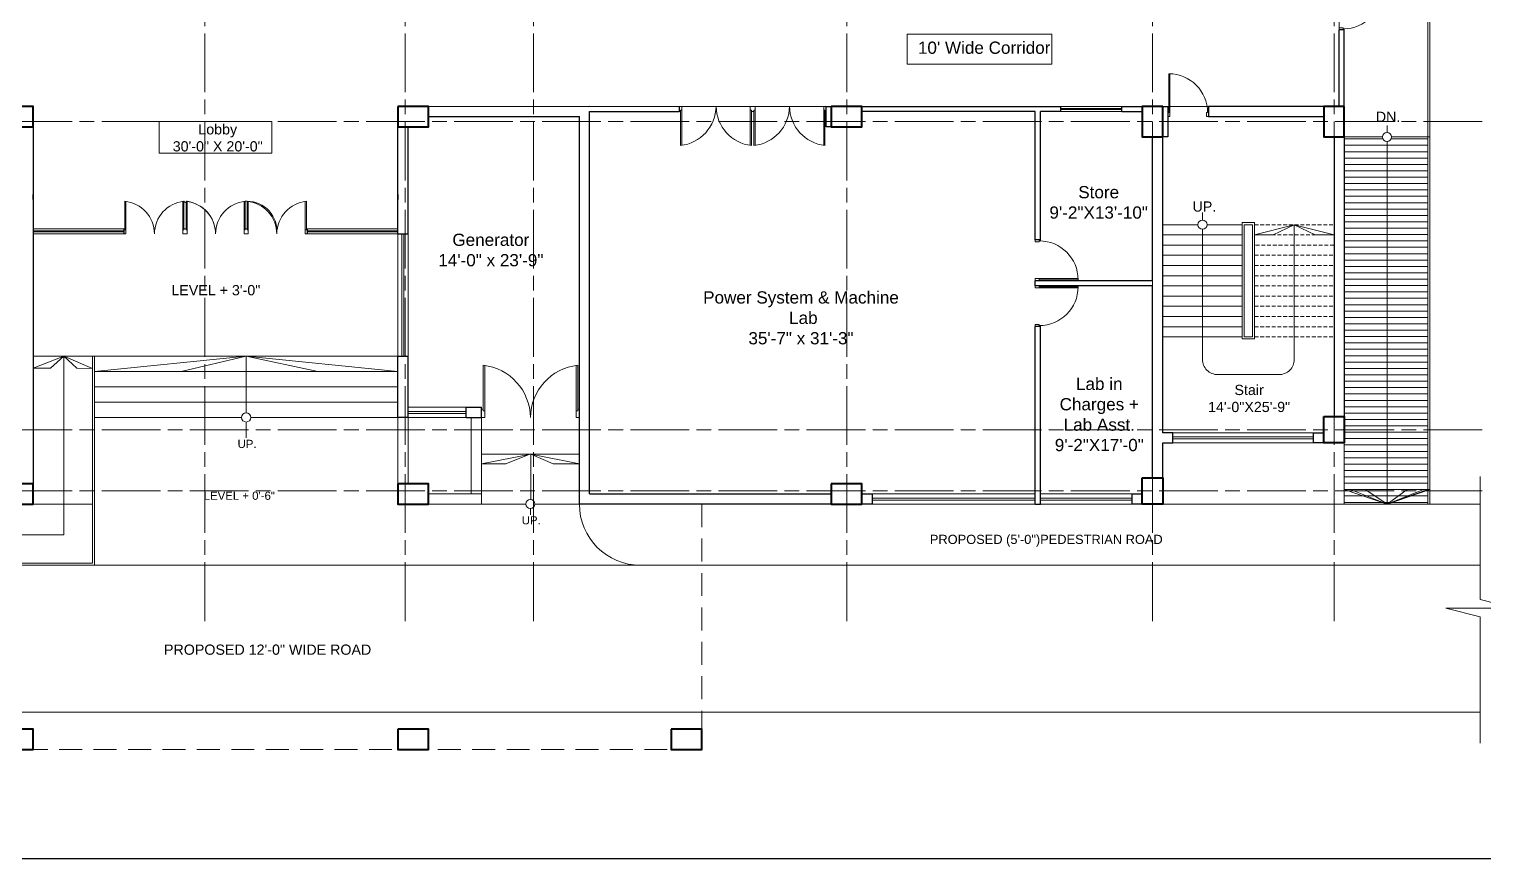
# Model space of a CAD drawing. Header units: inches. Extents: x -12 to 20935469, y -1604 to 24729220.
# Drawn here: x 20841121 to 20842548, y 24723288 to 24724101 of the extents above; entities that cross this region are included whole.
import ezdxf

# ---------------------------------------------------------------- set-up
doc = ezdxf.new("R2010")
doc.units = ezdxf.units.IN
doc.header["$LTSCALE"] = 0.03
doc.header["$MEASUREMENT"] = 0
doc.linetypes.add('ACAD_ISO08W100', pattern=[36, 24, -3, 6, -3])
doc.linetypes.add('DASHED2', pattern=[0.375, 0.25, -0.125])
for name, color, linetype, lineweight in [('AV_Text', 7, 'Continuous', 9), ('column', 1, 'Continuous', 40), ('Door', 7, 'Continuous', 18), ('Dot', 253, 'Continuous', 0), ('Grid Line', 252, 'Continuous', 18), ('Hatch', 253, 'Continuous', 15), ('Main Wall', 7, 'Continuous', 30), ('RAIL', 23, 'Continuous', 13), ('STAIR', 46, 'Continuous', 15), ('WALL', 7, 'Continuous', 30), ('wind.', 150, 'Continuous', 20)]:
    doc.layers.add(name, color=color, linetype=linetype, lineweight=lineweight)
doc.layers.add('FUR', color=251, linetype='Continuous')
doc.layers.add('TEXT', color=7, linetype='Continuous')
doc.styles.add('2', font='swisscl.ttf')
doc.styles.get("Standard").update_dxf_attribs({"font": 'timesbd.ttf'})

# ---------------------------------------------------------------- blocks, each defined once
blk = doc.blocks.new('A$C36295410')
at = {"layer": 'Door'}
for p, q in [((1, 4), (1, 32)), ((2, 0), (2, 31.98)), ((58, 0), (58, 31.98)), ((59, 4), (59, 32)), ((1, 5), (0, 5)), ((2, 4), (1, 4)), ((58, 4), (59, 4)), ((59, 5), (60, 5)), ((2, 0), (0, 0)), ((58, 0), (60, 0))]:
    blk.add_line(p, q, dxfattribs=at)
for centre, start, end in [((-2.53, -0.34), 0.59063, 83.77826), ((62.53, -0.34), 96.22174, 179.40937)]:
    blk.add_arc(centre, 32.53, start, end, dxfattribs=at)
blk = doc.blocks.new('$D40')
at = {"layer": 'Door'}
for p, q in [((1, 4), (1, 42)), ((2, 0), (2, 42)), ((1, 5), (0, 5)), ((2, 0), (0, 0)), ((2, 4), (1, 4)), ((39, 4), (38, 4)), ((38, 4), (38, 0)), ((40, 0), (38, 0)), ((40, 5), (39, 5)), ((39, 5), (39, 4))]:
    blk.add_line(p, q, dxfattribs=at)
blk.add_arc((1, 4), 38, 0, 90, dxfattribs=at)
blk = doc.blocks.new('fff')
at = {"layer": 'Grid Line', "color": 252, "linetype": 'ACAD_ISO08W100', "lineweight": 9, "ltscale": 80, "true_color": 0x939598}
for p, q in [((20831844.3, 24723521.1), (20831844.3, 24724698.8)), ((20832040.8, 24723521.1), (20832040.8, 24724698.8)), ((20832166.8, 24723521.1), (20832166.8, 24724698.8)), ((20832473.8, 24723521.1), (20832473.8, 24724698.8)), ((20832773.8, 24723521.1), (20832773.8, 24724698.8)), ((20832951.8, 24723521.1), (20832951.8, 24724698.8)), ((20833096.9, 24724010.7), (20830726.1, 24724010.7)), ((20833096.9, 24723708.7), (20830726.1, 24723708.7)), ((20833096.9, 24723648.8), (20830726.1, 24723648.8))]:
    blk.add_line(p, q, dxfattribs=at)

msp = doc.modelspace()

# ---------------------------------------------------------------- hatches: boundary and pattern name
at = {"layer": 'STAIR', "lineweight": 5}
h = msp.add_hatch(dxfattribs=at)
h.set_pattern_fill('ANSI31', color=253, scale=50, angle=135)
h.set_pattern_definition([(180, (9448.861, -4e-09), (-4e-16, -6.25), [])])
edge = h.paths.add_edge_path()
edge.add_arc((20842452.6, 24723995.7), 4.45, 180, 360)
edge.add_line((20842457.1, 24723995.7), (20842492.6, 24723995.7))
edge.add_line((20842492.6, 24723995.7), (20842492.6, 24723635.7))
edge.add_line((20842492.6, 24723635.7), (20842410.6, 24723635.7))
edge.add_line((20842410.6, 24723635.7), (20842410.6, 24723995.7))
edge.add_line((20842410.6, 24723995.7), (20842448.2, 24723995.7))

# ---------------------------------------------------------------- linework, layer by layer
for p, q in [((20841125.1, 24723934.3), (20841125.1, 24723939.3)), ((20841482.6, 24723939.3), (20841482.6, 24723934.3)), ((20841213.9, 24723905.7), (20841213.9, 24723900.7)), ((20841393.9, 24723900.7), (20841393.9, 24723905.7))]:
    msp.add_line(p, q)
at = {"color": 252, "lineweight": 5}
for p, q in [((20841564.6, 24723635.8), (20841512.6, 24723635.7)), ((20841608.2, 24723635.8), (20841564.6, 24723635.8)), ((20841660.6, 24723635.8), (20841617.1, 24723635.8))]:
    msp.add_line(p, q, dxfattribs=at)
at = {"layer": 'column', "lineweight": 40, "ltscale": 20}
for points in [[(20841095.1, 24724025.7), (20841095.1, 24724005.7), (20841125.1, 24724005.7), (20841125.1, 24724025.7)], [(20841482.6, 24724025.7), (20841482.6, 24724005.7), (20841512.6, 24724005.7), (20841512.6, 24724025.7)], [(20841907.6, 24724025.7), (20841907.6, 24724005.7), (20841937.6, 24724005.7), (20841937.6, 24724025.7)], [(20842232.6, 24724025.7), (20842212.6, 24724025.7), (20842212.6, 24723995.7), (20842232.6, 24723995.7)], [(20842410.6, 24724025.7), (20842390.6, 24724025.7), (20842390.6, 24723995.7), (20842410.6, 24723995.7)], [(20842390.6, 24723721.7), (20842410.6, 24723721.7), (20842410.6, 24723695.7), (20842390.6, 24723695.7)], [(20841095.1, 24723655.7), (20841095.1, 24723635.7), (20841125.1, 24723635.7), (20841125.1, 24723655.7)], [(20841482.6, 24723655.7), (20841482.6, 24723635.7), (20841512.6, 24723635.7), (20841512.6, 24723655.7)], [(20841907.6, 24723655.7), (20841907.6, 24723635.7), (20841937.6, 24723635.7), (20841937.6, 24723655.7)], [(20842212.6, 24723661.7), (20842232.6, 24723661.7), (20842232.6, 24723635.7), (20842212.6, 24723635.7)], [(20841095.1, 24723415.3), (20841095.1, 24723395.3), (20841125.1, 24723395.3), (20841125.1, 24723415.3)], [(20841482.6, 24723415.3), (20841482.6, 24723395.3), (20841512.6, 24723395.3), (20841512.6, 24723415.3)], [(20841750.6, 24723415.3), (20841750.6, 24723395.3), (20841780.6, 24723395.3), (20841780.6, 24723415.3)]]:
    msp.add_lwpolyline(points, close=True, dxfattribs=at)
at = {"layer": 'Defpoints'}
msp.add_lwpolyline([(20840140.6, 24724746.5), (20842579.5, 24724746.5), (20842579.5, 24723288), (20840140.6, 24723288)], close=True, dxfattribs=at)
at = {"layer": 'Door'}
for p, q in [((20841761, 24724025.7), (20841758.6, 24724025.7)), ((20841761, 24724025.7), (20841761, 24723987.4)), ((20841828.2, 24724025.7), (20841828.2, 24723987.4)), ((20841833, 24724025.7), (20841828.2, 24724025.7)), ((20841833, 24724025.7), (20841833, 24723987.4)), ((20841900.2, 24724025.7), (20841900.2, 24723987.4)), ((20841900.2, 24724025.7), (20841902.6, 24724025.7)), ((20841759.8, 24724020.7), (20841758.6, 24724020.7)), ((20841759.8, 24724021.9), (20841759.8, 24723987.3)), ((20841761, 24724021.9), (20841759.8, 24724021.9)), ((20841828.2, 24724021.9), (20841829.4, 24724021.9)), ((20841829.4, 24724021.9), (20841829.4, 24723987.3)), ((20841831.8, 24724020.7), (20841829.4, 24724020.7)), ((20841831.8, 24724021.9), (20841831.8, 24723987.3)), ((20841833, 24724021.9), (20841831.8, 24724021.9)), ((20841900.2, 24724021.9), (20841901.4, 24724021.9)), ((20841901.4, 24724021.9), (20841901.4, 24723987.3)), ((20841901.4, 24724020.7), (20841902.6, 24724020.7))]:
    msp.add_line(p, q, dxfattribs=at)
for centre, start, end in [((20841755.6, 24724026.1), 276.223, 359.4106), ((20841833.7, 24724026.1), 180.5919, 263.7795), ((20841827.6, 24724026.1), 276.223, 359.4106), ((20841905.7, 24724026.1), 180.5919, 263.7795)]:
    msp.add_arc(centre, 39, start, end, dxfattribs=at)
at = {"layer": 'Dot', "color": 0, "linetype": 'DASHED2', "lineweight": 20, "ltscale": 3000}
msp.add_lwpolyline([(20841780.6, 24723635.7), (20841780.6, 24723395.3), (20841095.1, 24723395.3), (20841095.1, 24723635.8)], dxfattribs=at)
at = {"layer": 'Hatch'}
for p, q in [((20842410.6, 24723995.7), (20842448.2, 24723995.7)), ((20842457.1, 24723995.7), (20842494.6, 24723995.7)), ((20841185.1, 24723780.7), (20841125.1, 24723780.7)), ((20841185.1, 24723780.7), (20841125.1, 24723780.7)), ((20841482.6, 24723655.7), (20841482.6, 24723720.7)), ((20841492.6, 24723655.7), (20841492.6, 24723720.7)), ((20841554.6, 24723720.7), (20841554.6, 24723645.8)), ((20841564.6, 24723720.7), (20841564.6, 24723635.8)), ((20841564.6, 24723684.7), (20841660.6, 24723684.7)), ((20842543.7, 24723662.9), (20842543.7, 24723542.2)), ((20841564.6, 24723645.8), (20841512.6, 24723645.8)), ((20841125.1, 24723635.7), (20841183.1, 24723635.7)), ((20841608.2, 24723635.8), (20841512.6, 24723635.8)), ((20841660.6, 24723635.8), (20841617.1, 24723635.8)), ((20842232.6, 24723635.7), (20842543.7, 24723635.8)), ((20842543.7, 24723542.2), (20842577.1, 24723533.8)), ((20842543.7, 24723533.8), (20842510.3, 24723533.8)), ((20842543.7, 24723525.3), (20842510.3, 24723533.8)), ((20842577.1, 24723533.8), (20842543.7, 24723533.8)), ((20842543.7, 24723525.3), (20842543.7, 24723401.4)), ((20840213.7, 24723431.8), (20842543.7, 24723431.8))]:
    msp.add_line(p, q, dxfattribs=at)
at = {"layer": 'Hatch', "lineweight": 5}
msp.add_line((20841185.1, 24723575.8), (20841720.6, 24723575.8), dxfattribs=at)
at = {"layer": 'Hatch', "lineweight": 0}
msp.add_line((20841720.6, 24723575.8), (20842543.7, 24723575.8), dxfattribs=at)
at = {"layer": 'Hatch', "lineweight": 5}
msp.add_lwpolyline([(20840392.2, 24724025.8), (20841125.1, 24724025.8), (20841125.1, 24723905.7), (20841214.4, 24723905.7), (20841214.9, 24723905.7), (20841214.9, 24723932.7, -0.379803), (20841243.9, 24723900.7, -0.379803), (20841272.9, 24723932.7, 0.786317), (20841275.9, 24723932.6, -0.370965), (20841303.9, 24723900.7, -0.379803), (20841332.9, 24723932.7), (20841334.9, 24723932.7, -0.443301), (20841363.9, 24723900.7, -0.379803), (20841392.9, 24723932.7), (20841392.9, 24723905.7), (20841482.6, 24723905.7), (20841482.6, 24724025.7), (20842405.6, 24724025.7), (20842405.6, 24724145.7)], format="xyb", dxfattribs=at)
at = {"layer": 'Hatch', "lineweight": 0}
for points in [[(20841982.1, 24724096.6), (20842124, 24724096.6), (20842124, 24724067.1), (20841982.1, 24724067.1)], [(20841248.7, 24724010.7), (20841359.2, 24724010.7), (20841359.2, 24723979.8), (20841248.7, 24723979.8)]]:
    msp.add_lwpolyline(points, close=True, dxfattribs=at)
msp.add_arc((20841720.6, 24723635.8), 60, 180, 270, dxfattribs=at)
at = {"layer": 'Main Wall', "lineweight": 30}
for p, q in [((20842405.6, 24724025.7), (20842405.6, 24724100.7)), ((20842410.6, 24724100.7), (20842405.6, 24724100.7)), ((20842410.6, 24724100.7), (20842405.6, 24724100.7)), ((20842410.6, 24724025.7), (20842410.6, 24724100.7)), ((20841758.6, 24724025.7), (20841758.6, 24724020.7)), ((20841937.6, 24724025.7), (20842132.6, 24724025.7)), ((20842132.6, 24724025.7), (20842132.6, 24724025.7)), ((20842132.6, 24724020.7), (20842132.6, 24724025.7)), ((20842192.6, 24724020.7), (20842192.6, 24724025.7)), ((20842192.6, 24724025.7), (20842212.6, 24724025.7)), ((20842277.6, 24724025.8), (20842390.6, 24724025.8)), ((20842277.6, 24724025.8), (20842277.6, 24724015.7)), ((20841512.6, 24724015.7), (20841660.6, 24724015.7)), ((20841660.6, 24723635.7), (20841660.6, 24724015.7)), ((20841670.6, 24723645.7), (20841670.6, 24724020.7)), ((20841670.6, 24724020.7), (20841758.6, 24724020.7)), ((20842107.6, 24724020.7), (20841937.6, 24724020.7)), ((20842107.6, 24723894.8), (20842107.6, 24724020.7)), ((20842132.6, 24724020.7), (20842112.6, 24724020.7)), ((20842112.6, 24723894.8), (20842112.6, 24724020.7)), ((20842192.6, 24724020.7), (20842212.6, 24724020.7)), ((20842277.6, 24724015.7), (20842390.6, 24724015.7)), ((20841125.1, 24724005.7), (20841125.1, 24723635.8)), ((20841482.6, 24723900.7), (20841482.6, 24724005.7)), ((20841492.6, 24723900.7), (20841492.6, 24724005.7)), ((20842222.6, 24723854.8), (20842222.6, 24723995.7)), ((20842232.6, 24723705.7), (20842232.6, 24723995.7)), ((20842400.6, 24723995.7), (20842400.6, 24723721.7)), ((20842410.6, 24723995.7), (20842410.6, 24723721.7)), ((20841482.6, 24723900.7), (20841492.6, 24723900.7)), ((20842112.6, 24723894.8), (20842107.6, 24723894.8)), ((20842107.6, 24723849.8), (20842107.6, 24723854.8)), ((20842222.6, 24723854.8), (20842107.6, 24723854.8)), ((20842222.6, 24723849.8), (20842107.6, 24723849.8)), ((20842222.6, 24723661.7), (20842222.6, 24723849.8)), ((20842107.6, 24723635.7), (20842107.6, 24723809.8)), ((20842112.6, 24723809.8), (20842107.6, 24723809.8)), ((20842112.6, 24723635.7), (20842112.6, 24723809.8)), ((20841482.6, 24723720.7), (20841482.6, 24723780.7)), ((20841482.6, 24723780.7), (20841492.6, 24723780.7)), ((20841492.6, 24723720.7), (20841492.6, 24723780.7)), ((20841549.6, 24723730.7), (20841564.6, 24723730.7)), ((20841549.6, 24723720.7), (20841549.6, 24723730.7)), ((20841564.6, 24723720.7), (20841564.6, 24723730.7)), ((20841492.6, 24723720.7), (20841482.6, 24723720.7)), ((20841549.6, 24723720.7), (20841564.6, 24723720.7)), ((20842232.6, 24723661.7), (20842232.6, 24723695.7)), ((20841670.6, 24723645.7), (20841907.6, 24723645.7)), ((20841907.6, 24723635.7), (20841660.6, 24723635.7)), ((20842107.6, 24723635.7), (20842112.6, 24723635.7))]:
    msp.add_line(p, q, dxfattribs=at)
for points in [[(20841512.6, 24724025.7), (20841670.6, 24724025.8), (20841758.6, 24724025.7)], [(20842232.6, 24723695.7), (20842242.6, 24723695.7), (20842242.6, 24723705.7), (20842232.6, 24723705.7)], [(20842390.6, 24723695.7), (20842380.6, 24723695.7), (20842380.6, 24723705.7), (20842390.6, 24723705.7)], [(20841937.6, 24723645.7), (20841947.6, 24723645.7), (20841947.6, 24723635.7), (20841937.6, 24723635.7)], [(20842212.6, 24723635.7), (20842202.6, 24723635.7), (20842202.6, 24723645.7), (20842212.6, 24723645.7)]]:
    msp.add_lwpolyline(points, dxfattribs=at)
for points in [[(20841907.6, 24724005.7), (20841902.6, 24724005.7), (20841902.6, 24724025.7), (20841907.6, 24724025.7)], [(20842237.6, 24723995.7), (20842232.6, 24723995.7), (20842232.6, 24724025.7), (20842237.6, 24724025.7)]]:
    msp.add_lwpolyline(points, close=True, dxfattribs=at)
at = {"layer": 'RAIL', "lineweight": 9}
for p, q in [((20842410.6, 24723650), (20842416.8, 24723650)), ((20842494.6, 24723650), (20842488.4, 24723650))]:
    msp.add_line(p, q, dxfattribs=at)
at = {"layer": 'RAIL', "color": 6, "lineweight": 5}
for points in [[(20842322.6, 24723911.7), (20842310.6, 24723911.7), (20842310.6, 24723797.7), (20842322.6, 24723797.7)], [(20842320.6, 24723909.7), (20842312.6, 24723909.7), (20842312.6, 24723799.7), (20842320.6, 24723799.7)]]:
    msp.add_lwpolyline(points, close=True, dxfattribs=at)
at = {"layer": 'STAIR', "color": 253, "lineweight": 5}
for p, q in [((20842492.6, 24724173.7), (20842492.6, 24723635.7)), ((20842494.6, 24724175.7), (20842494.6, 24723635.7)), ((20842452.6, 24724000.2), (20842452.6, 24724007)), ((20841155.1, 24723605.8), (20841155.1, 24723780.7)), ((20841333.9, 24723700.6), (20841333.9, 24723716.3)), ((20842410.6, 24723695.7), (20842410.6, 24723635.8)), ((20842452.6, 24723635.8), (20842410.6, 24723650)), ((20842416.8, 24723650), (20842452.6, 24723635.8)), ((20842452.6, 24723635.8), (20842494.6, 24723650)), ((20842488.4, 24723650), (20842452.6, 24723635.8)), ((20841612.6, 24723631.3), (20841612.6, 24723625.4))]:
    msp.add_line(p, q, dxfattribs=at)
at = {"layer": 'STAIR', "color": 32, "lineweight": 5}
for p, q in [((20842232.6, 24723909.7), (20842267.2, 24723909.7)), ((20842276.1, 24723909.7), (20842310.6, 24723909.7)), ((20842232.6, 24723899.7), (20842310.6, 24723899.7)), ((20842232.6, 24723889.7), (20842310.6, 24723889.7)), ((20842232.6, 24723879.7), (20842310.6, 24723879.7)), ((20842232.6, 24723869.7), (20842310.6, 24723869.7)), ((20842232.6, 24723859.7), (20842310.6, 24723859.7)), ((20842232.6, 24723849.7), (20842310.6, 24723849.7)), ((20842232.6, 24723839.7), (20842310.6, 24723839.7)), ((20842232.6, 24723829.7), (20842310.6, 24723829.7)), ((20842232.6, 24723819.7), (20842310.6, 24723819.7)), ((20842232.6, 24723809.7), (20842310.6, 24723809.7)), ((20842232.6, 24723799.7), (20842310.6, 24723799.7)), ((20841482.6, 24723780.7), (20841185.1, 24723780.7)), ((20841482.6, 24723765.7), (20841185.1, 24723765.7)), ((20841185.1, 24723765.7), (20841239.6, 24723765.7)), ((20841482.6, 24723765.7), (20841428.2, 24723765.7)), ((20841482.6, 24723750.7), (20841185.1, 24723750.7)), ((20841482.6, 24723735.7), (20841185.1, 24723735.7)), ((20841329.4, 24723720.7), (20841185.1, 24723720.7)), ((20841482.6, 24723720.7), (20841338.3, 24723720.7)), ((20841564.6, 24723675.1), (20841580.6, 24723675.1)), ((20841660.6, 24723675.1), (20841644.6, 24723675.1))]:
    msp.add_line(p, q, dxfattribs=at)
at = {"layer": 'STAIR', "lineweight": 9}
msp.add_line((20842271.6, 24723921.8), (20842271.6, 24723914.2), dxfattribs=at)
at = {"layer": 'STAIR', "color": 32, "linetype": 'DASHED2', "lineweight": 5, "ltscale": 500}
for p, q in [((20842322.6, 24723909.7), (20842400.6, 24723909.7)), ((20842322.6, 24723899.7), (20842400.6, 24723899.7)), ((20842400.6, 24723889.7), (20842322.6, 24723889.7)), ((20842322.6, 24723879.7), (20842400.6, 24723879.7)), ((20842322.6, 24723869.7), (20842400.6, 24723869.7)), ((20842322.6, 24723859.7), (20842400.6, 24723859.7)), ((20842322.6, 24723849.7), (20842400.6, 24723849.7)), ((20842322.6, 24723839.7), (20842400.6, 24723839.7)), ((20842322.6, 24723829.7), (20842400.6, 24723829.7)), ((20842322.6, 24723819.7), (20842400.6, 24723819.7)), ((20842322.6, 24723809.7), (20842400.6, 24723809.7)), ((20842322.6, 24723799.7), (20842400.6, 24723799.7))]:
    msp.add_line(p, q, dxfattribs=at)
at = {"layer": 'STAIR', "color": 253, "lineweight": 5}
for points in [[(20842452.6, 24723991.3), (20842452.6, 24723635.8), (20842410.6, 24723650), (20842431.7, 24723649.9), (20842452.6, 24723635.8), (20842492.6, 24723650), (20842472.3, 24723650), (20842452.6, 24723635.8)], [(20840806.1, 24723605.8), (20841155.1, 24723605.8), (20841155.1, 24723780.7), (20841125.1, 24723769), (20841141.9, 24723768.9), (20841155.1, 24723780.7), (20841183.1, 24723768.8), (20841167.9, 24723768.9), (20841155.1, 24723780.7)], [(20841333.9, 24723725.2), (20841333.9, 24723780.7), (20841185.1, 24723765.7), (20841270.1, 24723765.7), (20841333.9, 24723780.7), (20841482.6, 24723765.7), (20841404.2, 24723765.7), (20841333.9, 24723780.7)], [(20841612.9, 24723640.2), (20841612.9, 24723684.7), (20841564.6, 24723675.1), (20841588.4, 24723675.1), (20841612.1, 24723684.6), (20841612.9, 24723684.7), (20841660.6, 24723675.1), (20841634.9, 24723675.1), (20841612.9, 24723684.6)]]:
    msp.add_lwpolyline(points, dxfattribs=at)
at = {"layer": 'STAIR', "lineweight": 9}
msp.add_lwpolyline([(20842361.6, 24723909.7), (20842400.6, 24723899.7), (20842382, 24723899.7), (20842361.6, 24723909.7), (20842322.6, 24723899.7), (20842341, 24723899.7), (20842361.6, 24723909.7), (20842361.6, 24723777.7, -0.414214), (20842346.6, 24723762.7), (20842286.6, 24723762.7, -0.414214), (20842271.6, 24723777.7), (20842271.6, 24723905.3)], format="xyb", dxfattribs=at)
at = {"layer": 'STAIR', "color": 253, "lineweight": 5}
for centre in [(20842452.6, 24723995.7), (20841333.9, 24723720.7), (20841612.6, 24723635.8)]:
    msp.add_circle(centre, 4.45, dxfattribs=at)
at = {"layer": 'STAIR', "lineweight": 9}
msp.add_circle((20842271.6, 24723909.7), 4.45, dxfattribs=at)
at = {"layer": 'WALL', "lineweight": 9}
for p, q in [((20841183.1, 24723780.7), (20841183.1, 24723577.8)), ((20841185.1, 24723780.7), (20841185.1, 24723575.8)), ((20840801.1, 24723577.8), (20841183.1, 24723577.8)), ((20840801.1, 24723575.8), (20841185.1, 24723575.8))]:
    msp.add_line(p, q, dxfattribs=at)
at = {"layer": 'wind.', "lineweight": 5}
for p, q in [((20842132.6, 24724025.7), (20842192.6, 24724025.7)), ((20842132.6, 24724023.7), (20842192.6, 24724023.7)), ((20842132.6, 24724022.7), (20842192.6, 24724022.7)), ((20842132.6, 24724020.7), (20842192.6, 24724020.7)), ((20841125.1, 24723905.7), (20841213.9, 24723905.7)), ((20841125.1, 24723903.7), (20841213.9, 24723903.7)), ((20841213.9, 24723902.7), (20841125.1, 24723902.7)), ((20841213.9, 24723900.7), (20841125.1, 24723900.7)), ((20841393.9, 24723905.7), (20841482.6, 24723905.7)), ((20841393.9, 24723903.7), (20841482.6, 24723903.7)), ((20841482.6, 24723902.7), (20841393.9, 24723902.7)), ((20841482.6, 24723900.7), (20841393.9, 24723900.7)), ((20841482.6, 24723780.7), (20841482.6, 24723900.7)), ((20841486.6, 24723900.7), (20841486.6, 24723780.7)), ((20841488.6, 24723900.7), (20841488.6, 24723780.7)), ((20841492.6, 24723900.7), (20841492.6, 24723780.7)), ((20841492.6, 24723730.7), (20841549.6, 24723730.7)), ((20841492.6, 24723726.7), (20841549.6, 24723726.7)), ((20841492.6, 24723724.7), (20841549.6, 24723724.7)), ((20841492.6, 24723720.7), (20841549.6, 24723720.7)), ((20842380.6, 24723705.7), (20842242.3, 24723705.7)), ((20842380.6, 24723701.7), (20842242.6, 24723701.7)), ((20842380.6, 24723699.7), (20842242.6, 24723699.7)), ((20842380.6, 24723695.7), (20842242.6, 24723695.7)), ((20841947.6, 24723645.7), (20842107.6, 24723645.7)), ((20841947.6, 24723641.7), (20842107.6, 24723641.7)), ((20841947.6, 24723641.7), (20842107.6, 24723641.7)), ((20841947.6, 24723639.7), (20842107.6, 24723639.7)), ((20841947.6, 24723639.7), (20842107.6, 24723639.7)), ((20842112.6, 24723645.7), (20842202.6, 24723645.7)), ((20842112.6, 24723641.7), (20842202.6, 24723641.7)), ((20842112.6, 24723641.7), (20842202.6, 24723641.7)), ((20842112.6, 24723639.7), (20842202.6, 24723639.7)), ((20841947.6, 24723635.7), (20842107.6, 24723635.7)), ((20842112.6, 24723635.7), (20842202.6, 24723635.7))]:
    msp.add_line(p, q, dxfattribs=at)

# ---------------------------------------------------------------- block references
msp.add_blockref('fff', (9448.9, 0))
at = {"layer": 'Door', "rotation": 270}
for p in [(20842405.6, 24724140.7), (20842107.6, 24723849.8)]:
    msp.add_blockref('$D40', p, dxfattribs=at)
at = {"layer": 'Door'}
msp.add_blockref('$D40', (20842237.6, 24724015.7), dxfattribs=at)
at = {"layer": 'Door', "xscale": -1, "rotation": 270}
msp.add_blockref('$D40', (20842107.6, 24723854.8), dxfattribs=at)
at = {"layer": 'FUR', "lineweight": 5, "xscale": -1}
for p in [(20841273.9, 24723900.7), (20841333.9, 24723900.7), (20841393.9, 24723900.7)]:
    msp.add_blockref('A$C36295410', p, dxfattribs=at)
at = {"layer": 'FUR', "xscale": -1.6, "yscale": 1.6, "zscale": 1.6}
msp.add_blockref('A$C36295410', (20841660.6, 24723720.7), dxfattribs=at)

# ---------------------------------------------------------------- texts
at = {"layer": 'AV_Text', "ltscale": 20, "width": 238.55, "attachment_point": 3}
for s, insert, char_height in [('\\pxqc;{\\fArial CE|b0|i0|c0|p34;PROPOSED (5\'-0")PEDESTRIAN ROAD }', (20842237.7, 24723605.7), 9), ('\\pxqc;{\\fArial CE|b0|i0|c0|p34;PROPOSED 12\'-0" WIDE ROAD }', (20841474.2, 24723498.1), 10)]:
    msp.add_mtext(s, dxfattribs=dict(at, insert=insert, char_height=char_height))
at = {"layer": 'TEXT', "color": 30, "lineweight": 5, "ltscale": 20, "style": '2'}
for s, width, gutter_width, insert, char_height, attachment_point in [("\\pxsm1,qc;{\\fArial|b0|i0|c0|p34;\\C0;10' Wide Corridor}", 227.89, 0.75, (20842057.5, 24724089.2), 12, 2), ('{\\fArial|b0|i0|c0|p34;\\C0;DN.}', 104.76, 0.5, (20842453.6, 24724020.5), 10, 2), ('\\pxsm1,qc;{\\fArial|b0|i0|c0|p34;\\C0;Lobby\\P30\'-0" X 20\'-0" }', 146.388, 0.75, (20841306, 24724008.2), 10, 2), ('{\\fArial|b0|i0|c0|p34;\\C0;Store\\P9\'-2"X13\'-10"}', 104.76, 0.5, (20842169.8, 24723947.6), 12, 2), ('{\\fArial|b0|i0|c0|p34;\\C0;UP.}', 104.76, 0.5, (20842273.5, 24723932.5), 10, 2), ('\\pxsm1;{\\fArial|b0|i0|c0|p34;\\C0;Generator \\P14\'-0" x 23\'-9" }', 137.677, 0.75, (20841573.8, 24723900.9), 12, 2), ('\\pxsm1,qc;{\\fArial|b0|i0|c0|p34;\\C0;Power System & Machine\\P Lab\\P35\'-7" x 31\'-3" }', 235.592, 0.75, (20841877.9, 24723844.4), 12, 2), ('{\\fArial|b0|i0|c0|p34;\\C0;Lab in Charges + Lab Asst. \\P9\'-2"X17\'-0"}', 104.76, 0.5, (20842170.4, 24723759.7), 12, 2), ('{\\fArial|b0|i0|c0|p34;\\C0;Stair\\P14\'-0"X25\'-9"}', 104.76, 0.5, (20842317.3, 24723752.7), 10, 2), ('{\\fArial|b0|i0|c0|p34;\\C0;UP.}', 104.76, 0.5, (20841334.8, 24723698.8), 8, 2), ('{\\fArial|b0|i0|c0|p34;\\C0;UP.}', 104.76, 0.5, (20841613.4, 24723615.8), 8, 8)]:
    msp.add_mtext_dynamic_manual_height_columns(s, width=width, gutter_width=gutter_width, heights=[0], dxfattribs=dict(at, insert=insert, char_height=char_height, attachment_point=attachment_point))
at = {"layer": 'TEXT', "color": 30, "lineweight": 5, "ltscale": 20, "attachment_point": 2, "style": '2'}
for s, insert, char_height, width in [('{\\fArial|b0|i0|c0|p34;\\C256; LEVEL + 3\'-0"}', (20841302.2, 24723850.5), 10, 235.592), ('{\\fArial|b0|i0|c0|p34;\\C256; LEVEL + 0\'-6"}', (20841325.6, 24723648), 8, 104.76)]:
    msp.add_mtext(s, dxfattribs=dict(at, insert=insert, char_height=char_height, width=width))

doc.saveas('drawing.dxf')
